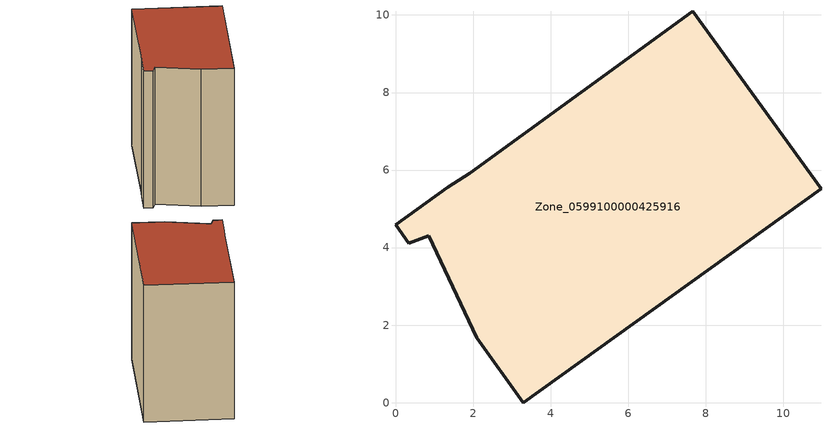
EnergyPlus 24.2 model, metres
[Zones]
Zone_0599100000425916
 floor ground (C_G): 1.35,5.56 1.91,5.92 7.66,10.09 10.97,5.52 3.29,0 2.1,1.67 0.86,4.31 0.34,4.11 0,4.59 z0
 wall outside (C_F): 1.35,5.56 0,4.59 0.34,4.11 0.86,4.31 2.1,1.67 3.29,0 10.97,5.52 7.66,10.09 1.91,5.92 1.35,5.56 z0:9.35
 roof outside (C_R): 1.91,5.92 1.35,5.56 0,4.59 0.34,4.11 0.86,4.31 2.1,1.67 3.29,0 10.97,5.52 7.66,10.09 z9.35
[BUILDING]
Pand.0599100000425916: North Axis=0; Terrain=City; Loads Convergence Tolerance Value=0.04; Temperature Convergence Tolerance Value=0.4; Solar Distribution=FullExterior; Maximum Number of Warmup Days=25; Minimum Number of Warmup Days=1
[Site:Location]
Rotterdam.The.Hague.AP_ZH_NLD Design_Conditions: Latitude=51.96; Longitude=4.45; Time Zone=1; Elevation=-4.5
[SITE:GROUNDTEMPERATURE:BUILDINGSURFACE]
18, 18, 18, 18, 18, 18, 18, 18, 18, 18, 18, 18
[MATERIAL] Thermal Absorptance=0.9; Solar Absorptance=0.7; Visible Absorptance=0.7
Name | Roughness | Thickness | Conductivity | Density | Specific Heat
G.TC.2006-2014 | MediumSmooth | 0.15 | 0.06 | 540 | 1210
F.TC.2006-2014 | Rough | 0.3 | 0.12 | 1920 | 840
R.TC.2006-2014 | MediumRough | 0.2 | 0.08 | 1500 | 1000
[CONSTRUCTION]
C_G: G.TC.2006-2014
C_F: F.TC.2006-2014
C_R: R.TC.2006-2014
[ZONE]
Zone_0599100000425916: Type=1; Multiplier=1; Ceiling Height=Autocalculate; Volume=Autocalculate; Floor Area=autocalculate; Part of Total Floor Area=Yes
[ZONEINFILTRATION:DESIGNFLOWRATE]
Infil_Zone_0599100000425916: Zone or ZoneList or Space or SpaceList=Zone_0599100000425916; Schedule=AlwaysOn; Design Flow Rate Calculation Method=Flow/Area; Flow Rate per Floor Area=0.0015; Constant Term Coefficient=1; Temperature Term Coefficient=0; Velocity Term Coefficient=0; Velocity Squared Term Coefficient=0
[HVACTEMPLATE:ZONE:IDEALLOADSAIRSYSTEM]
Zone_0599100000425916: Maximum Heating Supply Air Temperature=50; Minimum Cooling Supply Air Temperature=13; Maximum Heating Supply Air Humidity Ratio=0.0156; Minimum Cooling Supply Air Humidity Ratio=0.0077; Heating Limit=NoLimit; Cooling Limit=NoLimit; Dehumidification Control Type=ConstantSensibleHeatRatio; Cooling Sensible Heat Ratio=0.7; Dehumidification Setpoint=60; Humidification Control Type=None; Humidification Setpoint=30; Outdoor Air Method=None; Outdoor Air Flow Rate per Person=0.00944; Outdoor Air Flow Rate per Zone Floor Area=0; Outdoor Air Flow Rate per Zone=0; Demand Controlled Ventilation Type=None; Outdoor Air Economizer Type=NoEconomizer; Heat Recovery Type=None; Sensible Heat Recovery Effectiveness=0.7; Latent Heat Recovery Effectiveness=0.65
[ZONECONTROL:THERMOSTAT]
ThermostatControl_Zone_0599100000425916: Zone or ZoneList=Zone_0599100000425916; Control Type Schedule=DualSetpointControlType; Control 1=Thermostat_Zone_0599100000425916; Temperature Difference Between Cutout And Setpoint=0
[THERMOSTATSETPOINT:DUALSETPOINT]
Thermostat_Zone_0599100000425916: Heating Setpoint Temperature Schedule=HeatingSetpoint_Zone_0599100000425916; Cooling Setpoint Temperature Schedule=CoolingSetpoint_Zone_0599100000425916
[SCHEDULE:COMPACT]
HeatingSetpoint_Zone_0599100000425916: Through: 12/31, For: AllDays, Until: 24:00, 21
CoolingSetpoint_Zone_0599100000425916: Through: 12/31, For: AllDays, Until: 24:00, 24
DualSetpointControlType: Through: 12/31, For: AllDays, Until: 24:00, 4
AlwaysOn: Through: 12/31, For: AllDays, Until: 24:00, 1
